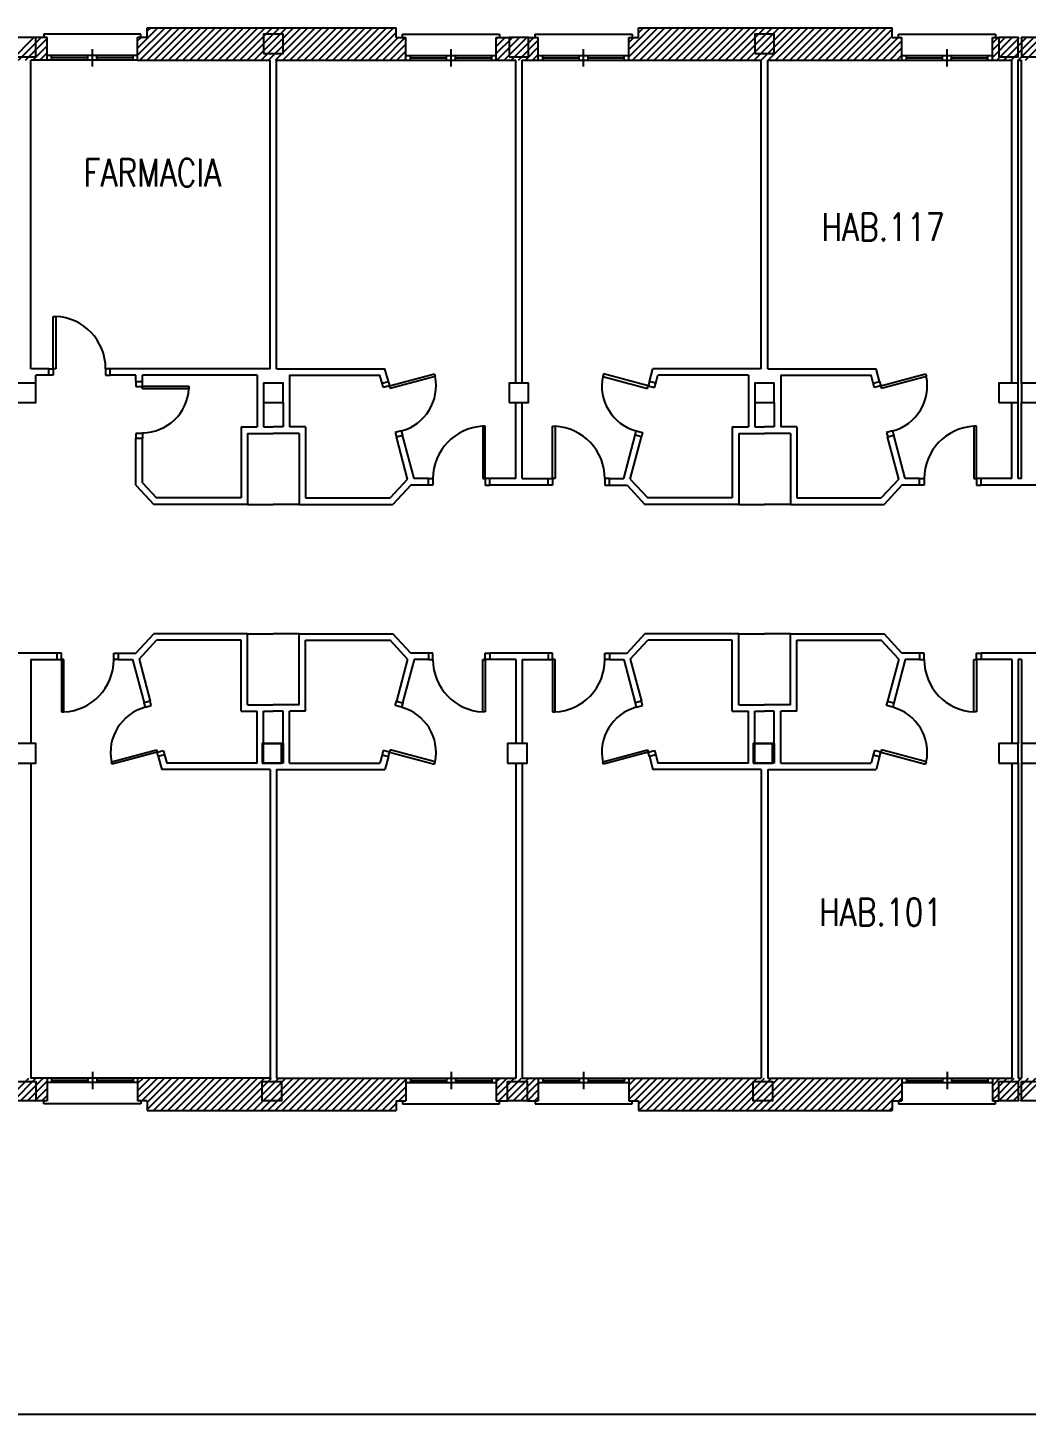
# Model space of a CAD drawing. Extents: x 0 to 420, y 0 to 297.
# Drawn here: x 118.4 to 180.2, y 0 to 85.8 of the extents above; entities that cross this region are included whole.
import ezdxf
from ezdxf.enums import TextEntityAlignment as Align

# ---------------------------------------------------------------- set-up
doc = ezdxf.new("R2010")
doc.units = 0
doc.header["$LTSCALE"] = 0.8
doc.header["$MEASUREMENT"] = 0
doc.layers.get('0').update_dxf_attribs({"linetype": 'CONTINUOUS'})
doc.layers.add('PLANTA-EDIFICIO', color=7, linetype='CONTINUOUS')
doc.layers.add('USO-EDIFICIO', color=7, linetype='CONTINUOUS')
doc.styles.add('ROMANS', font='ROMANS.shx', dxfattribs={"width": 0.8, "height": 1.7})

# ---------------------------------------------------------------- blocks, each defined once
blk = doc.blocks.new('*X12')
at = {"color": 0}
for p, q in [((117.388, 83.8), (118.788, 85.2)), ((117.83, 83.8), (119.23, 85.2)), ((118.271, 83.8), (119.6, 85.129)), ((125.2, 84.099), (126.901, 85.8)), ((125.2, 84.541), (126.459, 85.8)), ((125.2, 84.983), (125.417, 85.2)), ((125.343, 83.8), (127.343, 85.8)), ((125.784, 83.8), (127.784, 85.8)), ((125.8, 85.583), (126.017, 85.8)), ((126.226, 83.8), (128.226, 85.8)), ((126.668, 83.8), (128.668, 85.8)), ((127.11, 83.8), (129.11, 85.8)), ((127.552, 83.8), (129.552, 85.8)), ((127.994, 83.8), (129.994, 85.8)), ((128.436, 83.8), (130.436, 85.8)), ((128.878, 83.8), (130.878, 85.8)), ((129.32, 83.8), (131.32, 85.8)), ((129.762, 83.8), (131.762, 85.8)), ((130.204, 83.8), (132.204, 85.8)), ((130.646, 83.8), (132.646, 85.8)), ((131.088, 83.8), (133.088, 85.8)), ((131.53, 83.8), (133.53, 85.8)), ((131.972, 83.8), (133.972, 85.8)), ((132.414, 83.8), (134.414, 85.8)), ((132.856, 83.8), (134.856, 85.8)), ((133.297, 83.8), (135.297, 85.8)), ((133.739, 83.8), (135.739, 85.8)), ((134.181, 83.8), (136.181, 85.8)), ((134.623, 83.8), (136.623, 85.8)), ((135.065, 83.8), (137.065, 85.8)), ((135.507, 83.8), (137.507, 85.8)), ((135.949, 83.8), (137.949, 85.8)), ((136.391, 83.8), (138.391, 85.8)), ((136.833, 83.8), (138.833, 85.8)), ((137.275, 83.8), (139.275, 85.8)), ((137.717, 83.8), (139.717, 85.8)), ((138.159, 83.8), (140.159, 85.8)), ((138.601, 83.8), (140.601, 85.8)), ((139.043, 83.8), (141.043, 85.8)), ((139.485, 83.8), (141.2, 85.515)), ((139.927, 83.8), (141.327, 85.2)), ((140.369, 83.8), (141.769, 85.2)), ((147.4, 85.086), (147.514, 85.2)), ((147.4, 84.644), (147.956, 85.2)), ((147.4, 84.202), (148.398, 85.2)), ((147.44, 83.8), (148.84, 85.2)), ((147.882, 83.8), (149.282, 85.2)), ((148.323, 83.8), (149.723, 85.2)), ((148.765, 83.8), (150, 85.035)), ((155.6, 84.447), (156.953, 85.8)), ((155.6, 84.005), (157.395, 85.8)), ((155.6, 84.889), (155.911, 85.2)), ((155.837, 83.8), (157.837, 85.8)), ((156.2, 85.489), (156.511, 85.8)), ((156.278, 83.8), (158.278, 85.8)), ((156.72, 83.8), (158.72, 85.8)), ((157.162, 83.8), (159.162, 85.8)), ((157.604, 83.8), (159.604, 85.8)), ((158.046, 83.8), (160.046, 85.8)), ((158.488, 83.8), (160.488, 85.8)), ((158.93, 83.8), (160.93, 85.8)), ((159.372, 83.8), (161.372, 85.8)), ((159.814, 83.8), (161.814, 85.8)), ((160.256, 83.8), (162.256, 85.8)), ((160.698, 83.8), (162.698, 85.8)), ((161.14, 83.8), (163.14, 85.8)), ((161.582, 83.8), (163.582, 85.8)), ((162.024, 83.8), (164.024, 85.8)), ((162.466, 83.8), (164.466, 85.8)), ((162.908, 83.8), (164.908, 85.8)), ((163.35, 83.8), (165.35, 85.8)), ((163.791, 83.8), (165.791, 85.8)), ((164.233, 83.8), (166.233, 85.8)), ((164.675, 83.8), (166.675, 85.8)), ((165.117, 83.8), (167.117, 85.8)), ((165.559, 83.8), (167.559, 85.8)), ((166.001, 83.8), (168.001, 85.8)), ((166.443, 83.8), (168.443, 85.8)), ((166.885, 83.8), (168.885, 85.8)), ((167.327, 83.8), (169.327, 85.8)), ((167.769, 83.8), (169.769, 85.8)), ((168.211, 83.8), (170.211, 85.8)), ((168.653, 83.8), (170.653, 85.8)), ((169.095, 83.8), (171.095, 85.8)), ((169.537, 83.8), (171.537, 85.8)), ((169.979, 83.8), (171.9, 85.721)), ((170.421, 83.8), (171.9, 85.279)), ((170.863, 83.8), (172.263, 85.2)), ((171.304, 83.8), (172.5, 84.996)), ((178.1, 84.85), (178.45, 85.2)), ((178.1, 84.408), (178.892, 85.2)), ((178.1, 83.966), (179.334, 85.2)), ((178.376, 83.8), (179.776, 85.2)), ((178.817, 83.8), (180.217, 85.2)), ((179.259, 83.8), (180.659, 85.2)), ((179.701, 83.8), (181.101, 85.2)), ((180.143, 83.8), (181.5, 85.157)), ((118.713, 83.8), (119.6, 84.687)), ((119.155, 83.8), (119.6, 84.245)), ((140.81, 83.8), (141.8, 84.79)), ((141.252, 83.8), (141.8, 84.348)), ((149.207, 83.8), (150, 84.593)), ((149.649, 83.8), (150, 84.151)), ((171.746, 83.8), (172.5, 84.554)), ((172.188, 83.8), (172.5, 84.112)), ((119.597, 83.8), (119.6, 83.803)), ((141.694, 83.8), (141.8, 83.906)), ((117.069, 19.4), (118.469, 20.8)), ((117.511, 19.4), (118.911, 20.8)), ((117.953, 19.4), (119.353, 20.8)), ((118.395, 19.4), (119.6, 20.605)), ((125.2, 20.46), (125.54, 20.8)), ((125.2, 20.018), (125.982, 20.8)), ((125.2, 19.576), (126.424, 20.8)), ((125.466, 19.4), (126.866, 20.8)), ((125.8, 19.292), (127.308, 20.8)), ((125.8, 18.85), (127.75, 20.8)), ((126.192, 18.8), (128.192, 20.8)), ((126.634, 18.8), (128.634, 20.8)), ((127.076, 18.8), (129.076, 20.8)), ((127.518, 18.8), (129.518, 20.8)), ((127.96, 18.8), (129.96, 20.8)), ((128.402, 18.8), (130.402, 20.8)), ((128.843, 18.8), (130.843, 20.8)), ((129.285, 18.8), (131.285, 20.8)), ((129.727, 18.8), (131.727, 20.8)), ((130.169, 18.8), (132.169, 20.8)), ((130.611, 18.8), (132.611, 20.8)), ((131.053, 18.8), (133.053, 20.8)), ((131.495, 18.8), (133.495, 20.8)), ((131.937, 18.8), (133.937, 20.8)), ((132.379, 18.8), (134.379, 20.8)), ((132.821, 18.8), (134.821, 20.8)), ((133.263, 18.8), (135.263, 20.8)), ((133.705, 18.8), (135.705, 20.8)), ((134.147, 18.8), (136.147, 20.8)), ((134.589, 18.8), (136.589, 20.8)), ((135.031, 18.8), (137.031, 20.8)), ((135.473, 18.8), (137.473, 20.8)), ((135.915, 18.8), (137.915, 20.8)), ((136.357, 18.8), (138.357, 20.8)), ((136.798, 18.8), (138.798, 20.8)), ((137.24, 18.8), (139.24, 20.8)), ((137.682, 18.8), (139.682, 20.8)), ((138.124, 18.8), (140.124, 20.8)), ((138.566, 18.8), (140.566, 20.8)), ((139.008, 18.8), (141.008, 20.8)), ((139.45, 18.8), (141.45, 20.8)), ((139.892, 18.8), (141.8, 20.708)), ((147.4, 20.563), (147.637, 20.8)), ((147.4, 20.121), (148.079, 20.8)), ((147.4, 19.679), (148.521, 20.8)), ((147.563, 19.4), (148.963, 20.8)), ((148.005, 19.4), (149.405, 20.8)), ((148.447, 19.4), (149.847, 20.8)), ((155.6, 20.366), (156.034, 20.8)), ((155.6, 19.924), (156.476, 20.8)), ((155.6, 19.482), (156.918, 20.8)), ((155.96, 19.4), (157.36, 20.8)), ((156.2, 19.198), (157.802, 20.8)), ((156.244, 18.8), (158.244, 20.8)), ((156.686, 18.8), (158.686, 20.8)), ((157.128, 18.8), (159.128, 20.8)), ((157.57, 18.8), (159.57, 20.8)), ((158.012, 18.8), (160.012, 20.8)), ((158.454, 18.8), (160.454, 20.8)), ((158.896, 18.8), (160.896, 20.8)), ((159.337, 18.8), (161.337, 20.8)), ((159.779, 18.8), (161.779, 20.8)), ((160.221, 18.8), (162.221, 20.8)), ((160.663, 18.8), (162.663, 20.8)), ((161.105, 18.8), (163.105, 20.8)), ((161.547, 18.8), (163.547, 20.8)), ((161.989, 18.8), (163.989, 20.8)), ((162.431, 18.8), (164.431, 20.8)), ((162.873, 18.8), (164.873, 20.8)), ((163.315, 18.8), (165.315, 20.8)), ((163.757, 18.8), (165.757, 20.8)), ((164.199, 18.8), (166.199, 20.8)), ((164.641, 18.8), (166.641, 20.8)), ((165.083, 18.8), (167.083, 20.8)), ((165.525, 18.8), (167.525, 20.8)), ((165.967, 18.8), (167.967, 20.8)), ((166.409, 18.8), (168.409, 20.8)), ((166.85, 18.8), (168.85, 20.8)), ((167.292, 18.8), (169.292, 20.8)), ((167.734, 18.8), (169.734, 20.8)), ((168.176, 18.8), (170.176, 20.8)), ((168.618, 18.8), (170.618, 20.8)), ((169.06, 18.8), (171.06, 20.8)), ((169.502, 18.8), (171.502, 20.8)), ((169.944, 18.8), (171.944, 20.8)), ((170.386, 18.8), (172.386, 20.8)), ((178.1, 20.769), (178.131, 20.8)), ((178.1, 20.327), (178.573, 20.8)), ((178.1, 19.885), (179.015, 20.8)), ((178.1, 19.443), (179.457, 20.8)), ((178.495, 19.396), (179.899, 20.8)), ((178.937, 19.396), (180.341, 20.8)), ((179.38, 19.397), (180.783, 20.8)), ((179.822, 19.398), (181.225, 20.8)), ((118.837, 19.4), (119.6, 20.163)), ((140.334, 18.8), (141.8, 20.266)), ((141.376, 19.4), (141.8, 19.824)), ((148.889, 19.4), (150, 20.511)), ((149.331, 19.4), (150, 20.069)), ((170.828, 18.8), (172.5, 20.472)), ((171.27, 18.8), (172.5, 20.03)), ((119.279, 19.4), (119.6, 19.721)), ((140.776, 18.8), (141.2, 19.224)), ((149.773, 19.4), (150, 19.627)), ((171.712, 18.8), (171.9, 18.988)), ((172.312, 19.4), (172.5, 19.588))]:
    blk.add_line(p, q, dxfattribs=at)

msp = doc.modelspace()

# ---------------------------------------------------------------- linework, layer by layer
msp.add_line((0, 0), (420, 0))
at = {"layer": 'PLANTA-EDIFICIO'}
for p, q in [((141.2, 85.2), (141.2, 85.8)), ((156.2, 85.2), (156.2, 85.8)), ((171.9, 85.2), (171.9, 85.8)), ((119.6, 85.2), (118.9, 85.2)), ((119.4, 85.4), (119.4, 85.2)), ((125.4, 85.4), (119.4, 85.4)), ((119.6, 83.8), (119.6, 85.2)), ((125.8, 85.2), (125.2, 85.2)), ((125.2, 83.8), (125.2, 85.2)), ((125.4, 85.2), (125.4, 85.4)), ((125.8, 85.8), (141.2, 85.8)), ((125.8, 85.2), (125.8, 85.8)), ((141.2, 85.2), (141.8, 85.2)), ((141.6, 85.2), (141.6, 85.4)), ((141.6, 85.4), (147.6, 85.4)), ((141.8, 83.8), (141.8, 85.2)), ((147.4, 83.8), (147.4, 85.2)), ((147.4, 85.2), (148.2, 85.2)), ((147.6, 85.4), (147.6, 85.2)), ((149.4, 85.2), (150, 85.2)), ((149.8, 85.4), (155.8, 85.4)), ((149.8, 85.2), (149.8, 85.4)), ((150, 83.8), (150, 85.2)), ((155.6, 83.8), (155.6, 85.2)), ((155.6, 85.2), (156.2, 85.2)), ((155.8, 85.4), (155.8, 85.2)), ((156.2, 85.8), (171.9, 85.8)), ((171.9, 85.2), (172.5, 85.2)), ((172.3, 85.4), (178.3, 85.4)), ((172.3, 85.2), (172.3, 85.4)), ((172.5, 83.8), (172.5, 85.2)), ((178.1, 85.2), (178.5, 85.2)), ((178.1, 83.8), (178.1, 85.2)), ((178.3, 85.4), (178.3, 85.2)), ((122.4, 83.4), (122.4, 84.48)), ((144.6, 83.4), (144.6, 84.48)), ((152.8, 83.4), (152.8, 84.48)), ((175.3, 83.4), (175.3, 84.48)), ((118.6, 64.7), (118.6, 83.8)), ((119.6, 83.8), (118.6, 83.8)), ((125.2, 84.08), (119.6, 84.08)), ((125.2, 83.8), (119.6, 83.8)), ((119.88, 83.8), (119.88, 84.08)), ((122.12, 83.94), (119.88, 83.94)), ((122.12, 83.8), (122.12, 84.08)), ((122.4, 83.8), (122.4, 84.08)), ((122.68, 83.8), (122.68, 84.08)), ((124.92, 83.94), (122.68, 83.94)), ((124.92, 83.8), (124.92, 84.08)), ((125.2, 83.8), (125.2, 84.08)), ((125.2, 83.8), (133.4, 83.8)), ((133.4, 64.7), (133.4, 83.8)), ((133.8, 83.8), (141.8, 83.8)), ((133.8, 64.7), (133.8, 83.8)), ((141.8, 84.08), (147.4, 84.08)), ((141.8, 83.8), (141.8, 84.08)), ((141.8, 83.8), (147.4, 83.8)), ((142.08, 83.8), (142.08, 84.08)), ((142.08, 83.94), (144.32, 83.94)), ((144.32, 83.8), (144.32, 84.08)), ((144.6, 83.8), (144.6, 84.08)), ((144.88, 83.8), (144.88, 84.08)), ((144.88, 83.94), (147.12, 83.94)), ((147.12, 83.8), (147.12, 84.08)), ((147.4, 83.8), (148.6, 83.8)), ((148.6, 63.8), (148.6, 83.8)), ((149, 83.8), (150, 83.8)), ((149, 63.8), (149, 83.8)), ((150, 83.8), (150, 84.08)), ((150, 84.08), (155.6, 84.08)), ((150, 83.8), (155.6, 83.8)), ((150.28, 83.8), (150.28, 84.08)), ((150.28, 83.94), (152.52, 83.94)), ((152.52, 83.8), (152.52, 84.08)), ((152.8, 83.8), (152.8, 84.08)), ((153.08, 83.8), (153.08, 84.08)), ((153.08, 83.94), (155.32, 83.94)), ((155.32, 83.8), (155.32, 84.08)), ((155.6, 83.8), (163.8, 83.8)), ((163.8, 64.7), (163.8, 83.8)), ((164.2, 83.8), (172.5, 83.8)), ((164.2, 64.7), (164.2, 83.8)), ((172.5, 83.8), (172.5, 84.08)), ((172.5, 84.08), (178.1, 84.08)), ((172.5, 83.8), (178.1, 83.8)), ((172.78, 83.8), (172.78, 84.08)), ((172.78, 83.94), (175.02, 83.94)), ((175.02, 83.8), (175.02, 84.08)), ((175.3, 83.8), (175.3, 84.08)), ((175.58, 83.8), (175.58, 84.08)), ((175.58, 83.94), (177.82, 83.94)), ((177.82, 83.8), (177.82, 84.08)), ((178.1, 83.8), (179.3, 83.8)), ((179.3, 63.8), (179.3, 83.8)), ((179.7, 63.8), (179.7, 83.8)), ((179.7, 83.8), (179.9, 83.8)), ((179.9, 63.8), (179.9, 83.8)), ((119.98, 64.7), (119.98, 67.94)), ((119.98, 67.94), (120.14, 67.94)), ((120.14, 67.94), (120.14, 64.7)), ((119.7, 64.7), (118.6, 64.7)), ((119.7, 64.3), (119.7, 64.7)), ((119.7, 64.7), (119.98, 64.7)), ((120.14, 64.7), (119.98, 64.7)), ((119.98, 64.7), (119.98, 64.3)), ((123.5, 64.7), (123.22, 64.7)), ((123.22, 64.7), (123.22, 64.3)), ((133.4, 64.7), (123.5, 64.7)), ((123.5, 64.3), (123.5, 64.7)), ((133.8, 64.7), (140.508, 64.7)), ((140.719, 63.905), (140.508, 64.7)), ((140.791, 63.635), (143.573, 64.38)), ((143.573, 64.38), (143.615, 64.226)), ((154.027, 64.38), (153.985, 64.226)), ((156.809, 63.635), (154.027, 64.38)), ((156.881, 63.905), (157.092, 64.7)), ((163.8, 64.7), (157.092, 64.7)), ((164.2, 64.7), (170.908, 64.7)), ((171.119, 63.905), (170.908, 64.7)), ((171.191, 63.635), (173.973, 64.38)), ((173.973, 64.38), (174.015, 64.226)), ((118.9, 63.8), (118.9, 64.3)), ((119.7, 64.3), (118.9, 64.3)), ((119.98, 64.3), (119.7, 64.3)), ((123.22, 64.3), (123.5, 64.3)), ((125.1, 64.3), (123.5, 64.3)), ((125.1, 63.9), (125.1, 64.3)), ((125.1, 63.899), (125.5, 63.9)), ((125.1, 63.9), (125.1, 63.6)), ((125.1, 63.6), (125.5, 63.6)), ((125.5, 63.9), (125.5, 64.3)), ((132.6, 64.3), (125.5, 64.3)), ((125.5, 63.6), (125.5, 63.9)), ((125.5, 63.62), (128.38, 63.624)), ((125.501, 63.46), (125.5, 63.62)), ((128.38, 63.624), (128.381, 63.464)), ((132.6, 64.3), (132.6, 61.1)), ((134.6, 64.3), (134.6, 61.1)), ((134.6, 64.3), (140.2, 64.3)), ((140.332, 63.801), (140.2, 64.3)), ((140.332, 63.801), (140.719, 63.905)), ((140.405, 63.531), (140.332, 63.801)), ((140.791, 63.635), (140.405, 63.531)), ((140.719, 63.905), (140.791, 63.635)), ((140.833, 63.48), (140.791, 63.635)), ((143.615, 64.226), (140.833, 63.48)), ((153.985, 64.226), (156.767, 63.48)), ((156.767, 63.48), (156.809, 63.635)), ((156.881, 63.905), (156.809, 63.635)), ((156.809, 63.635), (157.195, 63.531)), ((157.268, 63.801), (156.881, 63.905)), ((157.195, 63.531), (157.268, 63.801)), ((157.268, 63.801), (157.4, 64.3)), ((163, 64.3), (157.4, 64.3)), ((163, 64.3), (163, 61.1)), ((165, 64.3), (170.6, 64.3)), ((165, 64.3), (165, 61.1)), ((170.732, 63.801), (170.6, 64.3)), ((170.732, 63.801), (171.119, 63.905)), ((170.805, 63.531), (170.732, 63.801)), ((171.191, 63.635), (170.805, 63.531)), ((171.119, 63.905), (171.191, 63.635)), ((171.233, 63.48), (171.191, 63.635)), ((174.015, 64.226), (171.233, 63.48)), ((128.381, 63.464), (125.501, 63.46)), ((133, 62.6), (133, 61.1)), ((134.2, 62.6), (134.2, 61.1)), ((148.6, 57.9), (148.6, 62.6)), ((149, 57.9), (149, 62.6)), ((163.4, 62.6), (163.4, 61.1)), ((164.6, 62.6), (164.6, 61.1)), ((179.3, 57.9), (179.3, 62.6)), ((179.7, 57.9), (179.7, 62.6)), ((179.9, 57.9), (179.9, 62.6)), ((131.6, 61.1), (132.6, 61.1)), ((131.6, 61.1), (131.6, 56.7)), ((133, 61.1), (133.6, 61.1)), ((134.2, 61.1), (133.6, 61.1)), ((135.6, 61.1), (134.6, 61.1)), ((135.6, 61.1), (135.6, 56.7)), ((146.56, 61.14), (146.56, 57.9)), ((146.72, 61.14), (146.56, 61.14)), ((146.72, 57.9), (146.72, 61.14)), ((150.88, 61.14), (151.04, 61.14)), ((150.88, 57.9), (150.88, 61.14)), ((151.04, 61.14), (151.04, 57.9)), ((162, 61.1), (162, 56.7)), ((162, 61.1), (163, 61.1)), ((163.4, 61.1), (164, 61.1)), ((164.6, 61.1), (164, 61.1)), ((166, 61.1), (165, 61.1)), ((166, 61.1), (166, 56.7)), ((177.12, 61.14), (176.96, 61.14)), ((176.96, 61.14), (176.96, 57.9)), ((177.12, 57.9), (177.12, 61.14)), ((125.5, 60.7), (125.1, 60.7)), ((125.1, 60.7), (125.1, 60.4)), ((125.1, 60.399), (125.5, 60.4)), ((125.1, 57.5), (125.1, 60.4)), ((125.5, 60.74), (125.5, 60.4)), ((125.5, 57.648), (125.5, 60.4)), ((132, 60.7), (133.6, 60.7)), ((132, 60.7), (132, 56.3)), ((135.2, 60.7), (133.6, 60.7)), ((135.2, 60.7), (135.2, 56.3)), ((141.537, 60.853), (141.151, 60.749)), ((141.151, 60.749), (141.223, 60.479)), ((141.216, 60.477), (141.602, 60.58)), ((141.907, 57.873), (141.216, 60.477)), ((141.61, 60.582), (141.537, 60.853)), ((142.314, 57.9), (141.602, 60.58)), ((155.286, 57.9), (155.998, 60.58)), ((155.693, 57.873), (156.384, 60.477)), ((155.99, 60.582), (156.063, 60.853)), ((156.384, 60.477), (155.998, 60.58)), ((156.063, 60.853), (156.449, 60.749)), ((156.449, 60.749), (156.377, 60.479)), ((162.4, 60.7), (162.4, 56.3)), ((162.4, 60.7), (164, 60.7)), ((165.6, 60.7), (164, 60.7)), ((165.6, 60.7), (165.6, 56.3)), ((171.937, 60.853), (171.551, 60.749)), ((171.551, 60.749), (171.623, 60.479)), ((171.616, 60.477), (172.002, 60.58)), ((172.307, 57.873), (171.616, 60.477)), ((172.01, 60.582), (171.937, 60.853)), ((172.714, 57.9), (172.002, 60.58)), ((125.092, 57.5), (126.2, 56.3)), ((125.5, 57.648), (126.375, 56.7)), ((141.907, 57.873), (140.825, 56.7)), ((142.108, 57.5), (141, 56.3)), ((143.2, 57.5), (142.108, 57.5)), ((143.2, 57.9), (142.314, 57.9)), ((143.2, 57.5), (143.2, 57.9)), ((143.2, 57.9), (143.48, 57.9)), ((143.48, 57.5), (143.2, 57.5)), ((143.48, 57.9), (143.48, 57.5)), ((146.56, 57.9), (146.72, 57.9)), ((146.72, 57.9), (146.72, 57.5)), ((147, 57.9), (146.72, 57.9)), ((146.72, 57.5), (147, 57.5)), ((147, 57.5), (147, 57.9)), ((148.6, 57.9), (147, 57.9)), ((150.6, 57.5), (147, 57.5)), ((149, 57.9), (150.6, 57.9)), ((150.6, 57.5), (150.6, 57.9)), ((150.6, 57.9), (150.88, 57.9)), ((150.88, 57.5), (150.6, 57.5)), ((150.88, 57.9), (150.88, 57.5)), ((151.04, 57.9), (150.88, 57.9)), ((154.12, 57.9), (154.12, 57.5)), ((154.4, 57.9), (154.12, 57.9)), ((154.12, 57.5), (154.4, 57.5)), ((154.4, 57.9), (155.286, 57.9)), ((154.4, 57.5), (154.4, 57.9)), ((154.4, 57.5), (155.492, 57.5)), ((155.492, 57.5), (156.6, 56.3)), ((155.693, 57.873), (156.775, 56.7)), ((172.307, 57.873), (171.225, 56.7)), ((172.508, 57.5), (171.4, 56.3)), ((173.6, 57.5), (172.508, 57.5)), ((173.6, 57.9), (172.714, 57.9)), ((173.6, 57.5), (173.6, 57.9)), ((173.6, 57.9), (173.88, 57.9)), ((173.88, 57.5), (173.6, 57.5)), ((173.88, 57.9), (173.88, 57.5)), ((176.96, 57.9), (177.12, 57.9)), ((177.4, 57.9), (177.12, 57.9)), ((177.12, 57.9), (177.12, 57.5)), ((177.12, 57.5), (177.4, 57.5)), ((179.3, 57.9), (177.4, 57.9)), ((177.4, 57.5), (177.4, 57.9)), ((181.6, 57.5), (177.4, 57.5)), ((179.9, 57.9), (179.7, 57.9)), ((131.6, 56.7), (126.375, 56.7)), ((135.6, 56.7), (140.825, 56.7)), ((162, 56.7), (156.775, 56.7)), ((166, 56.7), (171.225, 56.7)), ((132, 56.3), (126.2, 56.3)), ((132, 56.3), (133.6, 56.3)), ((135.2, 56.3), (133.6, 56.3)), ((135.2, 56.3), (141, 56.3)), ((162.4, 56.3), (156.6, 56.3)), ((162.4, 56.3), (164, 56.3)), ((165.6, 56.3), (164, 56.3)), ((165.6, 56.3), (171.4, 56.3)), ((125.092, 47.1), (126.2, 48.3)), ((132, 48.3), (126.2, 48.3)), ((132, 43.9), (132, 48.3)), ((132, 48.3), (133.6, 48.3)), ((135.2, 48.3), (133.6, 48.3)), ((135.2, 48.3), (141, 48.3)), ((135.2, 43.9), (135.2, 48.3)), ((142.108, 47.1), (141, 48.3)), ((155.492, 47.1), (156.6, 48.3)), ((162.4, 48.3), (156.6, 48.3)), ((162.4, 43.9), (162.4, 48.3)), ((162.4, 48.3), (164, 48.3)), ((165.6, 48.3), (164, 48.3)), ((165.6, 43.9), (165.6, 48.3)), ((165.6, 48.3), (171.4, 48.3)), ((172.508, 47.1), (171.4, 48.3)), ((125.293, 46.727), (126.375, 47.9)), ((131.6, 47.9), (126.375, 47.9)), ((131.6, 43.5), (131.6, 47.9)), ((135.6, 47.9), (140.825, 47.9)), ((135.6, 43.5), (135.6, 47.9)), ((141.907, 46.727), (140.825, 47.9)), ((155.693, 46.727), (156.775, 47.9)), ((162, 47.9), (156.775, 47.9)), ((162, 43.5), (162, 47.9)), ((166, 43.5), (166, 47.9)), ((166, 47.9), (171.225, 47.9)), ((172.307, 46.727), (171.225, 47.9)), ((120.2, 47.1), (116.5, 47.1)), ((118.6, 46.7), (120.2, 46.7)), ((118.6, 46.7), (118.6, 41.5)), ((120.2, 47.1), (120.2, 46.7)), ((120.48, 47.1), (120.2, 47.1)), ((120.2, 46.7), (120.48, 46.7)), ((120.48, 46.7), (120.48, 47.1)), ((120.64, 46.7), (120.48, 46.7)), ((120.48, 46.7), (120.48, 43.46)), ((120.64, 43.46), (120.64, 46.7)), ((123.72, 46.7), (123.72, 47.1)), ((123.72, 47.1), (124, 47.1)), ((124, 46.7), (123.72, 46.7)), ((124, 47.1), (125.092, 47.1)), ((124, 47.1), (124, 46.7)), ((124, 46.7), (124.886, 46.7)), ((124.886, 46.7), (125.598, 44.02)), ((125.293, 46.727), (125.984, 44.123)), ((141.907, 46.727), (141.216, 44.123)), ((142.314, 46.7), (141.602, 44.02)), ((143.2, 47.1), (142.108, 47.1)), ((143.2, 46.7), (142.314, 46.7)), ((143.2, 47.1), (143.2, 46.7)), ((143.48, 47.1), (143.2, 47.1)), ((143.2, 46.7), (143.48, 46.7)), ((143.48, 46.7), (143.48, 47.1)), ((146.56, 43.46), (146.56, 46.7)), ((146.56, 46.7), (146.72, 46.7)), ((146.72, 47.1), (147, 47.1)), ((146.72, 46.7), (146.72, 47.1)), ((147, 46.7), (146.72, 46.7)), ((146.72, 46.7), (146.72, 43.46)), ((150.6, 47.1), (147, 47.1)), ((147, 47.1), (147, 46.7)), ((148.6, 46.7), (147, 46.7)), ((148.6, 46.7), (148.6, 41.5)), ((149, 46.7), (149, 41.5)), ((149, 46.7), (150.6, 46.7)), ((150.6, 47.1), (150.6, 46.7)), ((150.88, 47.1), (150.6, 47.1)), ((150.6, 46.7), (150.88, 46.7)), ((150.88, 46.7), (150.88, 47.1)), ((150.88, 46.7), (150.88, 43.46)), ((151.04, 46.7), (150.88, 46.7)), ((151.04, 43.46), (151.04, 46.7)), ((154.12, 47.1), (154.4, 47.1)), ((154.12, 46.7), (154.12, 47.1)), ((154.4, 46.7), (154.12, 46.7)), ((154.4, 47.1), (154.4, 46.7)), ((154.4, 47.1), (155.492, 47.1)), ((154.4, 46.7), (155.286, 46.7)), ((155.286, 46.7), (155.998, 44.02)), ((155.693, 46.727), (156.384, 44.123)), ((172.307, 46.727), (171.616, 44.123)), ((172.714, 46.7), (172.002, 44.02)), ((173.6, 47.1), (172.508, 47.1)), ((173.6, 46.7), (172.714, 46.7)), ((173.6, 47.1), (173.6, 46.7)), ((173.88, 47.1), (173.6, 47.1)), ((173.6, 46.7), (173.88, 46.7)), ((173.88, 46.7), (173.88, 47.1)), ((176.96, 46.7), (177.12, 46.7)), ((176.96, 43.46), (176.96, 46.7)), ((177.12, 46.7), (177.12, 47.1)), ((177.12, 47.1), (177.4, 47.1)), ((177.12, 46.7), (177.12, 43.46)), ((177.4, 46.7), (177.12, 46.7)), ((184.9, 47.1), (177.4, 47.1)), ((177.4, 47.1), (177.4, 46.7)), ((179.3, 46.7), (177.4, 46.7)), ((179.3, 46.7), (179.3, 41.5)), ((179.9, 46.7), (179.7, 46.7)), ((179.7, 46.7), (179.7, 41.5)), ((179.9, 46.7), (179.9, 41.5)), ((125.59, 44.018), (125.663, 43.747)), ((125.984, 44.123), (125.598, 44.02)), ((125.663, 43.747), (126.049, 43.851)), ((126.049, 43.851), (125.977, 44.121)), ((132, 43.9), (133.6, 43.9)), ((135.2, 43.9), (133.6, 43.9)), ((141.151, 43.851), (141.223, 44.121)), ((141.537, 43.747), (141.151, 43.851)), ((141.216, 44.123), (141.602, 44.02)), ((141.61, 44.018), (141.537, 43.747)), ((155.99, 44.018), (156.063, 43.747)), ((156.384, 44.123), (155.998, 44.02)), ((156.063, 43.747), (156.449, 43.851)), ((156.449, 43.851), (156.377, 44.121)), ((162.4, 43.9), (164, 43.9)), ((165.6, 43.9), (164, 43.9)), ((171.551, 43.851), (171.623, 44.121)), ((171.937, 43.747), (171.551, 43.851)), ((171.616, 44.123), (172.002, 44.02)), ((172.01, 44.018), (171.937, 43.747)), ((120.48, 43.46), (120.64, 43.46)), ((131.6, 43.5), (132.6, 43.5)), ((132.6, 40.3), (132.6, 43.5)), ((133, 43.5), (133.6, 43.5)), ((133, 41.5), (133, 43.5)), ((134.2, 43.5), (133.6, 43.5)), ((134.2, 41.5), (134.2, 43.5)), ((135.6, 43.5), (134.6, 43.5)), ((134.6, 40.3), (134.6, 43.5)), ((146.72, 43.46), (146.56, 43.46)), ((150.88, 43.46), (151.04, 43.46)), ((162, 43.5), (163, 43.5)), ((163, 40.3), (163, 43.5)), ((163.4, 41.5), (163.4, 43.5)), ((163.4, 43.5), (164, 43.5)), ((164.6, 43.5), (164, 43.5)), ((164.6, 41.5), (164.6, 43.5)), ((165, 40.3), (165, 43.5)), ((166, 43.5), (165, 43.5)), ((177.12, 43.46), (176.96, 43.46)), ((123.585, 40.374), (126.367, 41.12)), ((123.627, 40.22), (123.585, 40.374)), ((126.409, 40.965), (123.627, 40.22)), ((126.367, 41.12), (126.409, 40.965)), ((126.409, 40.965), (126.795, 41.069)), ((126.481, 40.695), (126.409, 40.965)), ((126.868, 40.799), (126.481, 40.695)), ((126.481, 40.695), (126.692, 39.9)), ((126.795, 41.069), (126.868, 40.799)), ((126.868, 40.799), (127, 40.3)), ((140.332, 40.799), (140.2, 40.3)), ((140.405, 41.069), (140.332, 40.799)), ((140.332, 40.799), (140.719, 40.695)), ((140.791, 40.965), (140.405, 41.069)), ((140.719, 40.695), (140.508, 39.9)), ((140.719, 40.695), (140.791, 40.965)), ((140.833, 41.12), (140.791, 40.965)), ((140.791, 40.965), (143.573, 40.22)), ((143.615, 40.374), (140.833, 41.12)), ((143.573, 40.22), (143.615, 40.374)), ((153.985, 40.374), (156.767, 41.12)), ((154.027, 40.22), (153.985, 40.374)), ((156.809, 40.965), (154.027, 40.22)), ((156.767, 41.12), (156.809, 40.965)), ((156.809, 40.965), (157.195, 41.069)), ((156.881, 40.695), (156.809, 40.965)), ((157.268, 40.799), (156.881, 40.695)), ((156.881, 40.695), (157.092, 39.9)), ((157.195, 41.069), (157.268, 40.799)), ((157.268, 40.799), (157.4, 40.3)), ((170.732, 40.799), (170.6, 40.3)), ((170.805, 41.069), (170.732, 40.799)), ((170.732, 40.799), (171.119, 40.695)), ((171.191, 40.965), (170.805, 41.069)), ((171.119, 40.695), (170.908, 39.9)), ((171.119, 40.695), (171.191, 40.965)), ((171.233, 41.12), (171.191, 40.965)), ((171.191, 40.965), (173.973, 40.22)), ((174.015, 40.374), (171.233, 41.12)), ((173.973, 40.22), (174.015, 40.374)), ((118.6, 40.2), (118.6, 20.8)), ((133.4, 39.9), (126.692, 39.9)), ((132.6, 40.3), (127, 40.3)), ((133.4, 39.9), (133.4, 20.8)), ((133.8, 39.9), (133.8, 20.8)), ((133.8, 39.9), (140.508, 39.9)), ((134.6, 40.3), (140.2, 40.3)), ((148.6, 40.3), (148.6, 20.8)), ((149, 40.2), (149, 20.8)), ((163.8, 39.9), (157.092, 39.9)), ((163, 40.3), (157.4, 40.3)), ((163.8, 39.9), (163.8, 20.8)), ((164.2, 39.9), (164.2, 20.8)), ((164.2, 39.9), (170.908, 39.9)), ((165, 40.3), (170.6, 40.3)), ((179.3, 40.3), (179.3, 20.8)), ((179.7, 40.3), (179.7, 20.8)), ((179.9, 40.3), (179.9, 20.8)), ((119.6, 20.8), (118.6, 20.8)), ((119.6, 20.8), (119.6, 19.4)), ((125.2, 20.8), (119.6, 20.8)), ((119.88, 20.8), (119.88, 20.52)), ((122.12, 20.66), (119.88, 20.66)), ((122.12, 20.8), (122.12, 20.52)), ((122.4, 21.2), (122.4, 20.12)), ((122.4, 20.8), (122.4, 20.52)), ((122.68, 20.8), (122.68, 20.52)), ((124.92, 20.66), (122.68, 20.66)), ((124.92, 20.8), (124.92, 20.52)), ((125.2, 20.8), (125.2, 19.4)), ((133.4, 20.8), (125.2, 20.8)), ((125.2, 20.8), (125.2, 20.52)), ((133.8, 20.8), (141.8, 20.8)), ((141.8, 20.8), (141.8, 19.4)), ((141.8, 20.8), (141.8, 20.52)), ((141.8, 20.8), (147.4, 20.8)), ((142.08, 20.8), (142.08, 20.52)), ((142.08, 20.66), (144.32, 20.66)), ((144.32, 20.8), (144.32, 20.52)), ((144.6, 21.2), (144.6, 20.12)), ((144.6, 20.8), (144.6, 20.52)), ((144.88, 20.8), (144.88, 20.52)), ((144.88, 20.66), (147.12, 20.66)), ((147.12, 20.8), (147.12, 20.52)), ((147.4, 20.8), (148.6, 20.8)), ((147.4, 20.8), (147.4, 19.4)), ((149, 20.8), (150, 20.8)), ((150, 20.8), (150, 19.4)), ((150, 20.8), (155.6, 20.8)), ((150, 20.8), (150, 20.52)), ((150.28, 20.8), (150.28, 20.52)), ((150.28, 20.66), (152.52, 20.66)), ((152.52, 20.8), (152.52, 20.52)), ((152.8, 21.2), (152.8, 20.12)), ((152.8, 20.8), (152.8, 20.52)), ((153.08, 20.8), (153.08, 20.52)), ((153.08, 20.66), (155.32, 20.66)), ((155.32, 20.8), (155.32, 20.52)), ((155.6, 20.8), (155.6, 19.4)), ((155.6, 20.8), (163.8, 20.8)), ((164.2, 20.8), (172.5, 20.8)), ((172.5, 20.8), (172.5, 19.4)), ((172.5, 20.8), (178.1, 20.8)), ((172.5, 20.8), (172.5, 20.52)), ((172.78, 20.8), (172.78, 20.52)), ((172.78, 20.66), (175.02, 20.66)), ((175.02, 20.8), (175.02, 20.52)), ((175.3, 21.2), (175.3, 20.12)), ((175.3, 20.8), (175.3, 20.52)), ((175.58, 20.8), (175.58, 20.52)), ((175.58, 20.66), (177.82, 20.66)), ((177.82, 20.8), (177.82, 20.52)), ((178.1, 20.8), (179.3, 20.8)), ((178.1, 20.8), (178.1, 19.4)), ((179.7, 20.8), (179.9, 20.8)), ((125.2, 20.52), (119.6, 20.52)), ((141.8, 20.52), (147.4, 20.52)), ((150, 20.52), (155.6, 20.52)), ((172.5, 20.52), (178.1, 20.52)), ((119.6, 19.4), (118.9, 19.4)), ((119.4, 19.2), (119.4, 19.4)), ((125.4, 19.2), (119.4, 19.2)), ((125.8, 19.4), (125.2, 19.4)), ((125.4, 19.4), (125.4, 19.2)), ((125.8, 19.4), (125.8, 18.8)), ((141.2, 19.4), (141.8, 19.4)), ((141.2, 19.4), (141.2, 18.8)), ((141.6, 19.4), (141.6, 19.2)), ((141.6, 19.2), (147.6, 19.2)), ((147.4, 19.4), (148.1, 19.4)), ((147.6, 19.2), (147.6, 19.4)), ((149.3, 19.4), (150, 19.4)), ((149.8, 19.4), (149.8, 19.2)), ((149.8, 19.2), (155.8, 19.2)), ((155.6, 19.4), (156.2, 19.4)), ((155.8, 19.2), (155.8, 19.4)), ((156.2, 19.4), (156.2, 18.8)), ((171.9, 19.4), (171.9, 18.8)), ((171.9, 19.4), (172.5, 19.4)), ((172.3, 19.4), (172.3, 19.2)), ((172.3, 19.2), (178.3, 19.2)), ((178.1, 19.4), (178.5, 19.4)), ((178.3, 19.2), (178.3, 19.4)), ((125.8, 18.8), (141.2, 18.8)), ((156.2, 18.8), (171.9, 18.8))]:
    msp.add_line(p, q, dxfattribs=at)
for points in [[(117.7, 84), (118.9, 84), (118.9, 85.2), (117.7, 85.2)], [(133, 84.2), (134.2, 84.2), (134.2, 85.4), (133, 85.4)], [(148.2, 84), (149.4, 84), (149.4, 85.2), (148.2, 85.2)], [(163.4, 84.2), (164.6, 84.2), (164.6, 85.4), (163.4, 85.4)], [(178.5, 84), (179.7, 84), (179.7, 85.2), (178.5, 85.2)], [(179.9, 84), (181.1, 84), (181.1, 85.2), (179.9, 85.2)], [(117.7, 62.6), (118.9, 62.6), (118.9, 63.8), (117.7, 63.8)], [(133, 62.6), (134.2, 62.6), (134.2, 63.8), (133, 63.8)], [(148.2, 62.6), (149.4, 62.6), (149.4, 63.8), (148.2, 63.8)], [(163.4, 62.6), (164.6, 62.6), (164.6, 63.8), (163.4, 63.8)], [(178.5, 62.6), (179.7, 62.6), (179.7, 63.8), (178.5, 63.8)], [(179.9, 62.6), (181.1, 62.6), (181.1, 63.8), (179.9, 63.8)], [(117.7, 40.3), (118.9, 40.3), (118.9, 41.5), (117.7, 41.5)], [(132.9, 40.3), (134.1, 40.3), (134.1, 41.5), (132.9, 41.5)], [(134.2, 40.3), (133, 40.3), (133, 41.5), (134.2, 41.5)], [(148.1, 40.3), (149.3, 40.3), (149.3, 41.5), (148.1, 41.5)], [(163.3, 40.3), (164.5, 40.3), (164.5, 41.5), (163.3, 41.5)], [(163.3, 40.3), (164.5, 40.3), (164.5, 41.5), (163.3, 41.5)], [(164.6, 40.3), (163.4, 40.3), (163.4, 41.5), (164.6, 41.5)], [(178.5, 40.3), (179.7, 40.3), (179.7, 41.5), (178.5, 41.5)], [(179.9, 40.3), (181.1, 40.3), (181.1, 41.5), (179.9, 41.5)], [(117.7, 20.6), (118.9, 20.6), (118.9, 19.4), (117.7, 19.4)], [(132.9, 20.6), (134.1, 20.6), (134.1, 19.4), (132.9, 19.4)], [(148.1, 20.6), (149.3, 20.6), (149.3, 19.4), (148.1, 19.4)], [(163.3, 20.6), (164.5, 20.6), (164.5, 19.4), (163.3, 19.4)], [(178.5, 20.6), (179.7, 20.6), (179.7, 19.4), (178.5, 19.4)], [(179.9, 20.6), (181.1, 20.6), (181.1, 19.4), (179.9, 19.4)]]:
    msp.add_lwpolyline(points, close=True, dxfattribs=at)
for centre, radius, start, end in [((119.971, 64.695), 3.249, 0.08436, 87.01521), ((140.783, 63.643), 2.89, 285.11547, 11.62584), ((156.817, 63.643), 2.89, 168.37416, 254.88453), ((171.183, 63.643), 2.89, 285.11547, 11.62584), ((125.495, 63.63), 2.89, 270.10087, 356.69763), ((146.729, 57.895), 3.249, 92.98479, 179.91564), ((150.871, 57.895), 3.249, 0.08436, 87.01521), ((177.129, 57.895), 3.249, 92.98479, 179.91564), ((120.471, 46.705), 3.249, 272.98479, 359.91564), ((146.729, 46.705), 3.249, 180.08436, 267.01521), ((150.871, 46.705), 3.249, 272.98479, 359.91564), ((177.129, 46.705), 3.249, 180.08436, 267.01521), ((126.417, 40.957), 2.89, 105.11547, 191.62584), ((140.783, 40.957), 2.89, 348.37416, 74.88453), ((156.817, 40.957), 2.89, 105.11547, 191.62584), ((171.183, 40.957), 2.89, 348.37416, 74.88453)]:
    msp.add_arc(centre, radius, start, end, dxfattribs=at)

# ---------------------------------------------------------------- block references
at = {"layer": 'PLANTA-EDIFICIO', "color": 9}
msp.add_blockref('*X12', (0, 0), dxfattribs=at)

# ---------------------------------------------------------------- texts
at = {"layer": 'USO-EDIFICIO', "style": 'ROMANS', "width": 0.8}
for s, p in [('FARMACIA', (126.105, 75.978)), ('HAB.101', (171.184, 30.225))]:
    msp.add_text(s, height=1.7, dxfattribs=at).set_placement(p, align=Align.CENTER)
at = {"layer": 'USO-EDIFICIO', "color": 7, "style": 'ROMANS', "width": 0.8}
msp.add_text('HAB.117', height=1.7, dxfattribs=at).set_placement((171.329, 72.617), align=Align.CENTER)

doc.saveas('drawing.dxf')
